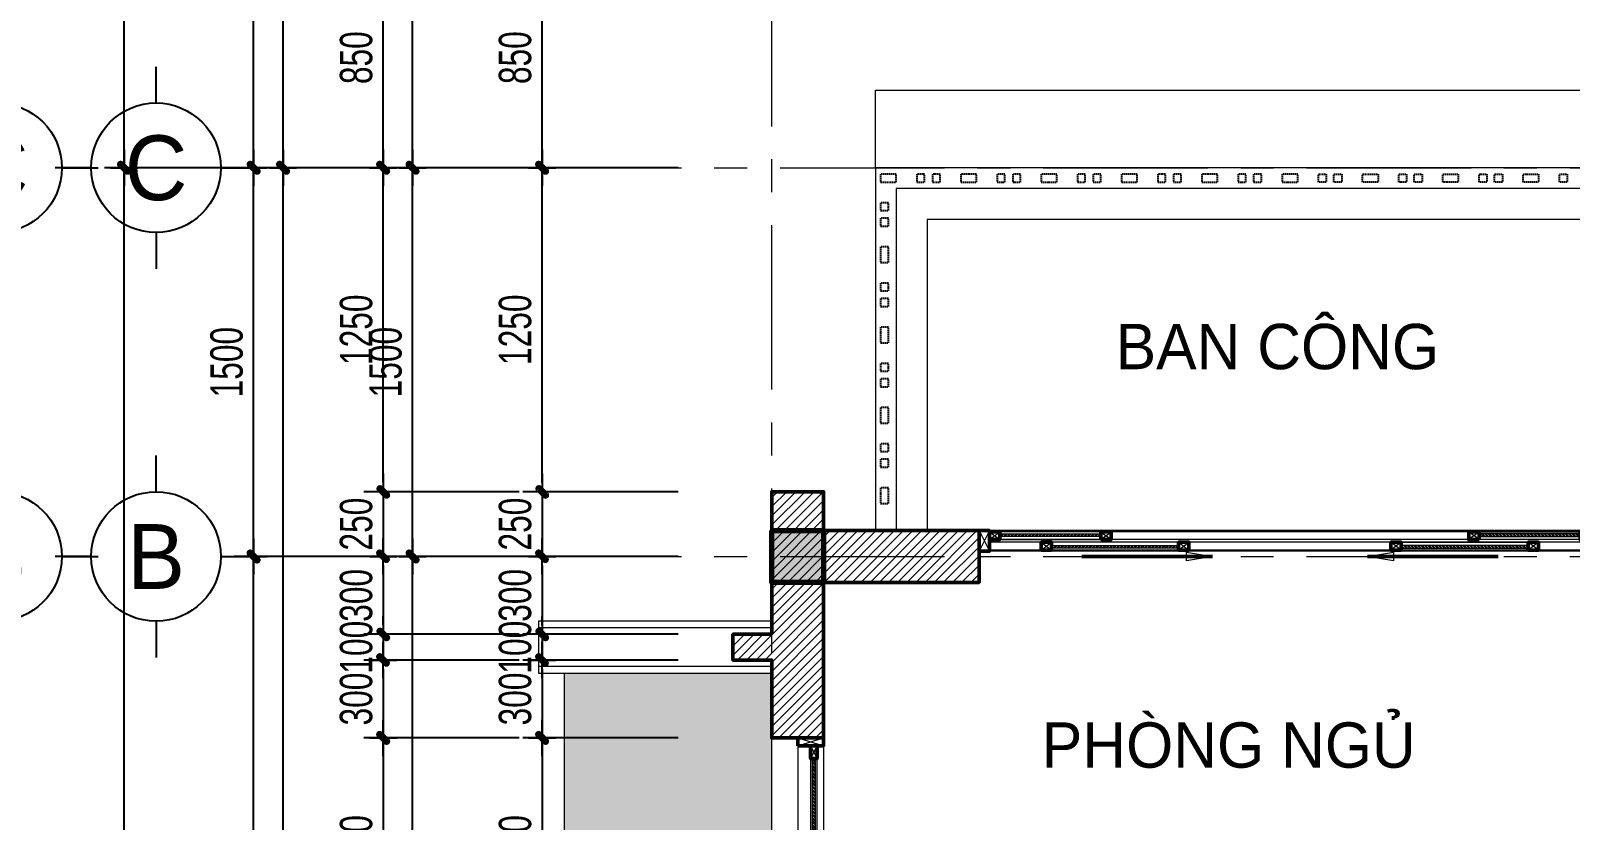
# Model space of a CAD drawing. Header units: inches. Extents: x 88947 to 296847, y 35049 to 161062.
# Drawn here: x 182888 to 188830, y 69189 to 72235 of the extents above; entities that cross this region are included whole.
import ezdxf
from ezdxf.enums import TextEntityAlignment as Align

# ---------------------------------------------------------------- set-up
doc = ezdxf.new("R2010")
doc.units = ezdxf.units.IN
doc.header["$MEASUREMENT"] = 0
doc.header["$PDMODE"] = 1
for name, pattern in [('ACAD_ISO03W100', [30, 12, -18]), ('CENTER', [50.8, 31.75, -6.35, 6.35, -6.35]), ('DASHED2', [9.525, 6.35, -3.175]), ('HIDDEN', [0.375, 0.25, -0.125])]:
    doc.linetypes.add(name, pattern=pattern)
for name, color, linetype, lineweight in [('A-Dims', 145, 'Continuous', 25), ('CUA', 42, 'Continuous', 20), ('DIM', 7, 'Continuous', 25), ('GHICHU', 40, 'Continuous', 18), ('HACTH', 8, 'Continuous', 5), ('HATCH', 8, 'Continuous', 5), ('KHUNG 1', 6, 'Continuous', 70), ('mb$0$CUA', 42, 'Continuous', 20), ('mb$0$HATCH', 69, 'Continuous', 15), ('mb$0$net cat', 51, 'Continuous', 50), ('mb$0$net manh', 251, 'Continuous', 5), ('netthay', 254, 'Continuous', 25), ('THAY', 3, 'Continuous', 18), ('TRUC', 252, 'ACAD_ISO03W100', 13), ('TUONG', 4, 'Continuous', 50)]:
    doc.layers.add(name, color=color, linetype=linetype, lineweight=lineweight)
doc.layers.add('text', color=2, linetype='Continuous')
doc.styles.add('FRANKO', font='VFRANKO.TTF')
doc.styles.add('VHELVEN', font='VHELVEN.TTF')
doc.styles.add('VNI-HELVE-CONDENSE', font='VNARIAL.TTF', dxfattribs={"width": 0.7})
doc.dimstyles.new('TAS-100', dxfattribs={"dimscale": 50, "dimtxt": 2.5, "dimasz": 0.7, "dimexe": 1.5, "dimexo": 1.5, "dimgap": 0.8, "dimtad": 1, "dimdec": 0, "dimzin": 3, "dimdsep": 46, "dimtxsty": 'VNI-HELVE-CONDENSE', "dimblk": 'TICK', "dimcen": 2.5, "dimclrt": 71, "dimazin": 2, "dimtfac": 0.75, "dimtdec": 0, "dimtix": 1, "dimtmove": 2, "dimatfit": 2, "dimldrblk": 'TICK123', "dimfxl": 1.5, "dimtolj": 1, "dimtzin": 0, "dimarcsym": 0})
doc.dimstyles.new('TL100', dxfattribs={"dimscale": 0, "dimtxt": 250, "dimasz": 200, "dimexe": 100, "dimexo": 100, "dimgap": 100, "dimtad": 1, "dimdec": 0, "dimzin": 0, "dimdsep": 46, "dimtxsty": 'VNI-HELVE-CONDENSE', "dimblk": 'ARCHTICK', "dimcen": -6, "dimdle": 10, "dimclrd": 253, "dimclre": 256, "dimclrt": 256, "dimadec": 0, "dimazin": 0, "dimtfac": 0.005, "dimtdec": 0, "dimtix": 1, "dimtmove": 2, "dimatfit": 3, "dimldrblk": 'CLOSEDBLANK', "dimfxl": 1, "dimtolj": 1, "dimtzin": 0, "dimlwd": -1, "dimarcsym": 0})

# ---------------------------------------------------------------- blocks, each defined once
blk = doc.blocks.new('TICK')
at = {"layer": 'A-Dims', "color": 1}
for p, q in [((-2, 0), (2, 0)), ((0, 1.5), (0, -1.5))]:
    blk.add_line(p, q, dxfattribs=at)
at = {"layer": 'A-Dims', "color": 1, "const_width": 0.788}
blk.add_lwpolyline([(-0.33, -0.35), (0.38, 0.38)], dxfattribs=at)
at = {"layer": 'A-Dims', "color": 1, "const_width": 0.394}
for points in [[(0.24, 0.52, -0.414214), (0.52, 0.52, -1)], [(0.52, 0.52, -0.414214), (0.52, 0.24, -1)], [(-0.47, -0.21, 0.414214), (-0.47, -0.49, 1)], [(-0.47, -0.49, 0.414214), (-0.19, -0.49, 1)]]:
    blk.add_lwpolyline(points, format="xyb", dxfattribs=at)
blk = doc.blocks.new('*D317')
at = {"layer": 'Defpoints', "color": 0}
for p in [(183747.7, 70206.8), (184847.7, 70206.8), (184847.7, 65206.8)]:
    blk.add_point(p, dxfattribs=at)
at = {"layer": 'DIM', "color": 0, "lineweight": -2}
for p, q in [((184772.7, 70206.8), (183672.7, 70206.8)), ((183747.7, 65241.8), (183747.7, 70171.8)), ((184772.7, 65206.8), (183672.7, 65206.8))]:
    blk.add_line(p, q, dxfattribs=at)
at = {"layer": 'DIM', "color": 0, "lineweight": -2, "xscale": 35, "yscale": 35, "zscale": 35}
for p, rotation in [((183747.7, 70206.8), 90), ((183747.7, 65206.8), 270)]:
    blk.add_blockref('TICK', p, dxfattribs=dict(at, rotation=rotation))
at = {"layer": 'DIM', "color": 71, "insert": (183644, 67706.8), "char_height": 125, "attachment_point": 5, "rotation": 90, "style": 'VNI-HELVE-CONDENSE'}
blk.add_mtext('\\A1;5000', dxfattribs=at)
blk = doc.blocks.new('TICK123')
at = {"layer": 'A-Dims', "color": 1}
blk.add_lwpolyline([(0.05, 0, 0, 0.84, 0), (-2.11, 0, 8.4, 8.4, 0)], format="xyseb", dxfattribs=at)
blk = doc.blocks.new('*D318')
at = {"layer": 'Defpoints', "color": 0}
for p in [(183747.7, 71706.8), (184847.7, 71706.8), (184847.7, 70206.8)]:
    blk.add_point(p, dxfattribs=at)
at = {"layer": 'DIM', "color": 0, "lineweight": -2}
for p, q in [((184772.7, 71706.8), (183672.7, 71706.8)), ((183747.7, 70241.8), (183747.7, 71671.8)), ((184772.7, 70206.8), (183672.7, 70206.8))]:
    blk.add_line(p, q, dxfattribs=at)
at = {"layer": 'DIM', "color": 0, "lineweight": -2, "xscale": 35, "yscale": 35, "zscale": 35}
for p, rotation in [((183747.7, 71706.8), 90), ((183747.7, 70206.8), 270)]:
    blk.add_blockref('TICK', p, dxfattribs=dict(at, rotation=rotation))
at = {"layer": 'DIM', "color": 71, "insert": (183644, 70956.8), "char_height": 125, "attachment_point": 5, "rotation": 90, "style": 'VNI-HELVE-CONDENSE'}
blk.add_mtext('\\A1;1500', dxfattribs=at)
blk = doc.blocks.new('*D319')
at = {"layer": 'Defpoints', "color": 0}
for p in [(183247.7, 71706.8), (184847.7, 71706.8), (184847.7, 63706.8)]:
    blk.add_point(p, dxfattribs=at)
at = {"layer": 'DIM', "color": 0, "lineweight": -2}
for p, q in [((184772.7, 71706.8), (183172.7, 71706.8)), ((183247.7, 63741.8), (183247.7, 71671.8)), ((184772.7, 63706.8), (183172.7, 63706.8))]:
    blk.add_line(p, q, dxfattribs=at)
at = {"layer": 'DIM', "color": 0, "lineweight": -2, "xscale": 35, "yscale": 35, "zscale": 35}
for p, rotation in [((183247.7, 71706.8), 90), ((183247.7, 63706.8), 270)]:
    blk.add_blockref('TICK', p, dxfattribs=dict(at, rotation=rotation))
at = {"layer": 'DIM', "color": 71, "insert": (183144, 67706.8), "char_height": 125, "attachment_point": 5, "rotation": 90, "style": 'VNI-HELVE-CONDENSE'}
blk.add_mtext('\\A1;8000', dxfattribs=at)
blk = doc.blocks.new('*D320')
at = {"layer": 'Defpoints', "color": 0}
for p in [(184247.7, 71706.8), (184847.7, 71706.8), (184847.7, 70456.8)]:
    blk.add_point(p, dxfattribs=at)
at = {"layer": 'DIM', "color": 0, "lineweight": -2}
for p, q in [((184772.7, 71706.8), (184172.7, 71706.8)), ((184247.7, 70491.8), (184247.7, 71671.8)), ((184772.7, 70456.8), (184172.7, 70456.8))]:
    blk.add_line(p, q, dxfattribs=at)
at = {"layer": 'DIM', "color": 0, "lineweight": -2, "xscale": 35, "yscale": 35, "zscale": 35}
for p, rotation in [((184247.7, 71706.8), 90), ((184247.7, 70456.8), 270)]:
    blk.add_blockref('TICK', p, dxfattribs=dict(at, rotation=rotation))
at = {"layer": 'DIM', "color": 71, "insert": (184144, 71081.8), "char_height": 125, "attachment_point": 5, "rotation": 90, "style": 'VNI-HELVE-CONDENSE'}
blk.add_mtext('\\A1;1250', dxfattribs=at)
blk = doc.blocks.new('*D321')
at = {"layer": 'Defpoints', "color": 0}
for p in [(184847.7, 70456.8), (184247.7, 70206.8), (184847.7, 70206.8)]:
    blk.add_point(p, dxfattribs=at)
at = {"layer": 'DIM', "color": 0, "lineweight": -2}
for p, q in [((184247.7, 70491.8), (184247.7, 70526.8)), ((184772.7, 70456.8), (184172.7, 70456.8)), ((184247.7, 70456.8), (184247.7, 70206.8)), ((184772.7, 70206.8), (184172.7, 70206.8)), ((184247.7, 70171.8), (184247.7, 70136.8))]:
    blk.add_line(p, q, dxfattribs=at)
at = {"layer": 'DIM', "color": 0, "lineweight": -2, "xscale": 35, "yscale": 35, "zscale": 35}
for p, rotation in [((184247.7, 70456.8), 270), ((184247.7, 70206.8), 90)]:
    blk.add_blockref('TICK', p, dxfattribs=dict(at, rotation=rotation))
at = {"layer": 'DIM', "color": 71, "insert": (184144, 70331.8), "char_height": 125, "attachment_point": 5, "rotation": 90, "style": 'VNI-HELVE-CONDENSE'}
blk.add_mtext('\\A1;250', dxfattribs=at)
blk = doc.blocks.new('*D322')
at = {"layer": 'Defpoints', "color": 0}
for p in [(184847.7, 70206.8), (184247.7, 69906.8), (184847.7, 69906.8)]:
    blk.add_point(p, dxfattribs=at)
at = {"layer": 'DIM', "color": 0, "lineweight": -2}
for p, q in [((184772.7, 70206.8), (184172.7, 70206.8)), ((184247.7, 70171.8), (184247.7, 69941.8)), ((184772.7, 69906.8), (184172.7, 69906.8))]:
    blk.add_line(p, q, dxfattribs=at)
at = {"layer": 'DIM', "color": 0, "lineweight": -2, "xscale": 35, "yscale": 35, "zscale": 35}
for p, rotation in [((184247.7, 70206.8), 90), ((184247.7, 69906.8), 270)]:
    blk.add_blockref('TICK', p, dxfattribs=dict(at, rotation=rotation))
at = {"layer": 'DIM', "color": 71, "insert": (184143.9, 70056.8), "char_height": 125, "attachment_point": 5, "rotation": 90, "style": 'VNI-HELVE-CONDENSE'}
blk.add_mtext('\\A1;300', dxfattribs=at)
blk = doc.blocks.new('*D323')
at = {"layer": 'Defpoints', "color": 0}
for p in [(184847.7, 69906.8), (184247.7, 69806.8), (184847.7, 69806.8)]:
    blk.add_point(p, dxfattribs=at)
at = {"layer": 'DIM', "color": 0, "lineweight": -2}
for p, q in [((184247.7, 69941.8), (184247.7, 69976.8)), ((184772.7, 69906.8), (184172.7, 69906.8)), ((184247.7, 69906.8), (184247.7, 69806.8)), ((184772.7, 69806.8), (184172.7, 69806.8)), ((184247.7, 69771.8), (184247.7, 69736.8))]:
    blk.add_line(p, q, dxfattribs=at)
at = {"layer": 'DIM', "color": 0, "lineweight": -2, "xscale": 35, "yscale": 35, "zscale": 35}
for p, rotation in [((184247.7, 69906.8), 270), ((184247.7, 69806.8), 90)]:
    blk.add_blockref('TICK', p, dxfattribs=dict(at, rotation=rotation))
at = {"layer": 'DIM', "color": 71, "insert": (184144, 69856.8), "char_height": 125, "attachment_point": 5, "rotation": 90, "style": 'VNI-HELVE-CONDENSE'}
blk.add_mtext('\\A1;100', dxfattribs=at)
blk = doc.blocks.new('*D324')
at = {"layer": 'Defpoints', "color": 0}
for p in [(184847.7, 69806.8), (184247.7, 69506.8), (184847.7, 69506.8)]:
    blk.add_point(p, dxfattribs=at)
at = {"layer": 'DIM', "color": 0, "lineweight": -2}
for p, q in [((184772.7, 69806.8), (184172.7, 69806.8)), ((184247.7, 69771.8), (184247.7, 69541.8)), ((184772.7, 69506.8), (184172.7, 69506.8))]:
    blk.add_line(p, q, dxfattribs=at)
at = {"layer": 'DIM', "color": 0, "lineweight": -2, "xscale": 35, "yscale": 35, "zscale": 35}
for p, rotation in [((184247.7, 69806.8), 90), ((184247.7, 69506.8), 270)]:
    blk.add_blockref('TICK', p, dxfattribs=dict(at, rotation=rotation))
at = {"layer": 'DIM', "color": 71, "insert": (184143.9, 69656.8), "char_height": 125, "attachment_point": 5, "rotation": 90, "style": 'VNI-HELVE-CONDENSE'}
blk.add_mtext('\\A1;300', dxfattribs=at)
blk = doc.blocks.new('*D325')
at = {"layer": 'Defpoints', "color": 0}
for p in [(184847.7, 69506.8), (184247.7, 68706.8), (184847.7, 68706.8)]:
    blk.add_point(p, dxfattribs=at)
at = {"layer": 'DIM', "color": 0, "lineweight": -2}
for p, q in [((184772.7, 69506.8), (184172.7, 69506.8)), ((184247.7, 69471.8), (184247.7, 68741.8)), ((184772.7, 68706.8), (184172.7, 68706.8))]:
    blk.add_line(p, q, dxfattribs=at)
at = {"layer": 'DIM', "color": 0, "lineweight": -2, "xscale": 35, "yscale": 35, "zscale": 35}
for p, rotation in [((184247.7, 69506.8), 90), ((184247.7, 68706.8), 270)]:
    blk.add_blockref('TICK', p, dxfattribs=dict(at, rotation=rotation))
at = {"layer": 'DIM', "color": 71, "insert": (184144, 69106.8), "char_height": 125, "attachment_point": 5, "rotation": 90, "style": 'VNI-HELVE-CONDENSE'}
blk.add_mtext('\\A1;800', dxfattribs=at)
blk = doc.blocks.new('TRUCCOT')
for p, q in [((0, -140), (0, 0)), ((-250, -390), (-390, -390)), ((250, -390), (390, -390)), ((0, -640), (0, -780))]:
    blk.add_line(p, q)
blk.add_circle((0, -390), 250)
at = {"layer": 'GHICHU', "style": 'VHELVEN'}
blk.add_attdef('TRUC', text='', height=280, dxfattribs=at).set_placement((0, -390), align=Align.MIDDLE_CENTER)
blk = doc.blocks.new('*D393')
at = {"layer": 'Defpoints', "color": 0}
for p in [(184247.7, 72556.8), (184847.7, 72556.8), (184847.7, 71706.8)]:
    blk.add_point(p, dxfattribs=at)
at = {"layer": 'DIM', "color": 0, "lineweight": -2}
for p, q in [((184772.7, 72556.8), (184172.7, 72556.8)), ((184247.7, 71741.8), (184247.7, 72521.8)), ((184772.7, 71706.8), (184172.7, 71706.8))]:
    blk.add_line(p, q, dxfattribs=at)
at = {"layer": 'DIM', "color": 0, "lineweight": -2, "xscale": 35, "yscale": 35, "zscale": 35}
for p, rotation in [((184247.7, 72556.8), 90), ((184247.7, 71706.8), 270)]:
    blk.add_blockref('TICK', p, dxfattribs=dict(at, rotation=rotation))
at = {"layer": 'DIM', "color": 71, "insert": (184144, 72131.8), "char_height": 125, "attachment_point": 5, "rotation": 90, "style": 'VNI-HELVE-CONDENSE'}
blk.add_mtext('\\A1;850', dxfattribs=at)
blk = doc.blocks.new('*D394')
at = {"layer": 'Defpoints', "color": 0}
for p in [(183747.7, 73656.8), (184847.7, 73656.8), (184847.7, 71706.8)]:
    blk.add_point(p, dxfattribs=at)
at = {"layer": 'DIM', "color": 0, "lineweight": -2}
for p, q in [((184772.7, 73656.8), (183672.7, 73656.8)), ((183747.7, 71741.8), (183747.7, 73621.8)), ((184772.7, 71706.8), (183672.7, 71706.8))]:
    blk.add_line(p, q, dxfattribs=at)
at = {"layer": 'DIM', "color": 0, "lineweight": -2, "xscale": 35, "yscale": 35, "zscale": 35}
for p, rotation in [((183747.7, 73656.8), 90), ((183747.7, 71706.8), 270)]:
    blk.add_blockref('TICK', p, dxfattribs=dict(at, rotation=rotation))
at = {"layer": 'DIM', "color": 71, "insert": (183644, 72681.8), "char_height": 125, "attachment_point": 5, "rotation": 90, "style": 'VNI-HELVE-CONDENSE'}
blk.add_mtext('\\A1;1950', dxfattribs=at)
blk = doc.blocks.new('*D396')
at = {"layer": 'Defpoints', "color": 0}
for p in [(183247.7, 73656.8), (184347.7, 73656.8), (184347.7, 71706.8)]:
    blk.add_point(p, dxfattribs=at)
at = {"layer": 'DIM', "color": 0, "lineweight": -2}
for p, q in [((184272.7, 73656.8), (183172.7, 73656.8)), ((183247.7, 71741.8), (183247.7, 73621.8)), ((184272.7, 71706.8), (183172.7, 71706.8))]:
    blk.add_line(p, q, dxfattribs=at)
at = {"layer": 'DIM', "color": 0, "lineweight": -2, "xscale": 35, "yscale": 35, "zscale": 35}
for p, rotation in [((183247.7, 73656.8), 90), ((183247.7, 71706.8), 270)]:
    blk.add_blockref('TICK', p, dxfattribs=dict(at, rotation=rotation))
at = {"layer": 'DIM', "color": 71, "insert": (183144, 72681.8), "char_height": 125, "attachment_point": 5, "rotation": 90, "style": 'VNI-HELVE-CONDENSE'}
blk.add_mtext('\\A1;1950', dxfattribs=at)
blk = doc.blocks.new('_ArchTick')
at = {"color": 0, "linetype": 'ByBlock', "const_width": 0.15}
blk.add_lwpolyline([(-0.5, -0.5), (0.5, 0.5)], dxfattribs=at)
blk = doc.blocks.new('A$C1B5E3228')
at = {"layer": 'mb$0$HATCH'}
h = blk.add_hatch(dxfattribs=at)
h.set_pattern_fill('ANSI32', color=256, angle=-90, style=0)
h.set_pattern_definition([(135, (-32.5, -670), (-6.73519, -6.73519), []), (135, (-32.5, -665.51), (-6.73519, -6.73519), [])])
h.paths.add_polyline_path([(-42.5, -720), (-42.5, -80), (-32.5, -80), (-32.5, -720)])
at = {"layer": 'CUA'}
for points in [[(-100, 0), (-100, -800)], [(0, 0), (0, -800)], [(0, 0), (0, -800)]]:
    blk.add_lwpolyline(points, dxfattribs=at)
at = {"layer": 'HATCH', "linetype": 'DASHED2', "ltscale": 2}
blk.add_lwpolyline([(-32.3, -752.3), (-50, -770)], dxfattribs=at)
at = {"layer": 'mb$0$CUA'}
for points in [[(-25, -30), (-50, -30), (-50, -720), (-25, -720)], [(-42.5, -720), (-42.5, -80), (-32.5, -80), (-32.5, -720)]]:
    blk.add_lwpolyline(points, close=True, dxfattribs=at)
at = {"layer": 'mb$0$net cat'}
for points in [[(-100, -30), (0, -30), (0, 0), (-100, 0)], [(-25, -30), (-50, -30), (-50, -80), (-25, -80)], [(-100, -800), (0, -800), (0, -770), (-100, -770)], [(-25, -770), (-50, -770), (-50, -720), (-25, -720)]]:
    blk.add_lwpolyline(points, close=True, dxfattribs=at)
at = {"layer": 'mb$0$net manh'}
for points in [[(-100, -30), (0, 0)], [(-100, 0), (0, -30)], [(-50, -30), (-25, -80)], [(-25, -30), (-50, -80)], [(-100, -800), (0, -770)], [(-100, -770), (0, -800)], [(-50, -770), (-25, -720)], [(-25, -770), (-50, -720)]]:
    blk.add_lwpolyline(points, dxfattribs=at)
blk = doc.blocks.new('*D3028')
at = {"layer": 'Defpoints', "color": 0}
for p in [(-1850, -24452.1), (-750, -24452.1), (-750, -29452.1)]:
    blk.add_point(p, dxfattribs=at)
at = {"layer": 'DIM', "color": 0, "lineweight": -2}
for p, q in [((-825, -24452.1), (-1925, -24452.1)), ((-1850, -29417.1), (-1850, -24487.1)), ((-825, -29452.1), (-1925, -29452.1))]:
    blk.add_line(p, q, dxfattribs=at)
at = {"layer": 'DIM', "color": 0, "lineweight": -2, "xscale": 35, "yscale": 35, "zscale": 35}
for p, rotation in [((-1850, -24452.1), 90), ((-1850, -29452.1), 270)]:
    blk.add_blockref('TICK', p, dxfattribs=dict(at, rotation=rotation))
at = {"layer": 'DIM', "color": 71, "insert": (-1953.8, -26952.1), "char_height": 125, "attachment_point": 5, "rotation": 90, "style": 'VNI-HELVE-CONDENSE'}
blk.add_mtext('\\A1;5000', dxfattribs=at)
blk = doc.blocks.new('*D3029')
at = {"layer": 'Defpoints', "color": 0}
for p in [(-1850, -22952.1), (-750, -22952.1), (-750, -24452.1)]:
    blk.add_point(p, dxfattribs=at)
at = {"layer": 'DIM', "color": 0, "lineweight": -2}
for p, q in [((-825, -22952.1), (-1925, -22952.1)), ((-1850, -24417.1), (-1850, -22987.1)), ((-825, -24452.1), (-1925, -24452.1))]:
    blk.add_line(p, q, dxfattribs=at)
at = {"layer": 'DIM', "color": 0, "lineweight": -2, "xscale": 35, "yscale": 35, "zscale": 35}
for p, rotation in [((-1850, -22952.1), 90), ((-1850, -24452.1), 270)]:
    blk.add_blockref('TICK', p, dxfattribs=dict(at, rotation=rotation))
at = {"layer": 'DIM', "color": 71, "insert": (-1953.8, -23702.1), "char_height": 125, "attachment_point": 5, "rotation": 90, "style": 'VNI-HELVE-CONDENSE'}
blk.add_mtext('\\A1;1500', dxfattribs=at)
blk = doc.blocks.new('*D3030')
at = {"layer": 'Defpoints', "color": 0}
for p in [(-2350, -22952.1), (-750, -22952.1), (-750, -30952.1)]:
    blk.add_point(p, dxfattribs=at)
at = {"layer": 'DIM', "color": 0, "lineweight": -2}
for p, q in [((-825, -22952.1), (-2425, -22952.1)), ((-2350, -30917.1), (-2350, -22987.1)), ((-825, -30952.1), (-2425, -30952.1))]:
    blk.add_line(p, q, dxfattribs=at)
at = {"layer": 'DIM', "color": 0, "lineweight": -2, "xscale": 35, "yscale": 35, "zscale": 35}
for p, rotation in [((-2350, -22952.1), 90), ((-2350, -30952.1), 270)]:
    blk.add_blockref('TICK', p, dxfattribs=dict(at, rotation=rotation))
at = {"layer": 'DIM', "color": 71, "insert": (-2453.8, -26952.1), "char_height": 125, "attachment_point": 5, "rotation": 90, "style": 'VNI-HELVE-CONDENSE'}
blk.add_mtext('\\A1;8000', dxfattribs=at)
blk = doc.blocks.new('*D3080')
at = {"layer": 'Defpoints', "color": 0}
for p in [(-1350, -22952.1), (-750, -22952.1), (-750, -24202.1)]:
    blk.add_point(p, dxfattribs=at)
at = {"layer": 'DIM', "color": 0, "lineweight": -2}
for p, q in [((-825, -22952.1), (-1425, -22952.1)), ((-1350, -24167.1), (-1350, -22987.1)), ((-825, -24202.1), (-1425, -24202.1))]:
    blk.add_line(p, q, dxfattribs=at)
at = {"layer": 'DIM', "color": 0, "lineweight": -2, "xscale": 35, "yscale": 35, "zscale": 35}
for p, rotation in [((-1350, -22952.1), 90), ((-1350, -24202.1), 270)]:
    blk.add_blockref('TICK', p, dxfattribs=dict(at, rotation=rotation))
at = {"layer": 'DIM', "color": 71, "insert": (-1453.8, -23577.1), "char_height": 125, "attachment_point": 5, "rotation": 90, "style": 'VNI-HELVE-CONDENSE'}
blk.add_mtext('\\A1;1250', dxfattribs=at)
blk = doc.blocks.new('*D3081')
at = {"layer": 'Defpoints', "color": 0}
for p in [(-750, -24202.1), (-1350, -24452.1), (-750, -24452.1)]:
    blk.add_point(p, dxfattribs=at)
at = {"layer": 'DIM', "color": 0, "lineweight": -2}
for p, q in [((-1350, -24167.1), (-1350, -24132.1)), ((-825, -24202.1), (-1425, -24202.1)), ((-1350, -24202.1), (-1350, -24452.1)), ((-825, -24452.1), (-1425, -24452.1)), ((-1350, -24487.1), (-1350, -24522.1))]:
    blk.add_line(p, q, dxfattribs=at)
at = {"layer": 'DIM', "color": 0, "lineweight": -2, "xscale": 35, "yscale": 35, "zscale": 35}
for p, rotation in [((-1350, -24202.1), 270), ((-1350, -24452.1), 90)]:
    blk.add_blockref('TICK', p, dxfattribs=dict(at, rotation=rotation))
at = {"layer": 'DIM', "color": 71, "insert": (-1453.8, -24327.1), "char_height": 125, "attachment_point": 5, "rotation": 90, "style": 'VNI-HELVE-CONDENSE'}
blk.add_mtext('\\A1;250', dxfattribs=at)
blk = doc.blocks.new('*D3082')
at = {"layer": 'Defpoints', "color": 0}
for p in [(-750, -24452.1), (-1350, -24752.1), (-750, -24752.1)]:
    blk.add_point(p, dxfattribs=at)
at = {"layer": 'DIM', "color": 0, "lineweight": -2}
for p, q in [((-825, -24452.1), (-1425, -24452.1)), ((-1350, -24487.1), (-1350, -24717.1)), ((-825, -24752.1), (-1425, -24752.1))]:
    blk.add_line(p, q, dxfattribs=at)
at = {"layer": 'DIM', "color": 0, "lineweight": -2, "xscale": 35, "yscale": 35, "zscale": 35}
for p, rotation in [((-1350, -24452.1), 90), ((-1350, -24752.1), 270)]:
    blk.add_blockref('TICK', p, dxfattribs=dict(at, rotation=rotation))
at = {"layer": 'DIM', "color": 71, "insert": (-1453.9, -24602.1), "char_height": 125, "attachment_point": 5, "rotation": 90, "style": 'VNI-HELVE-CONDENSE'}
blk.add_mtext('\\A1;300', dxfattribs=at)
blk = doc.blocks.new('*D3083')
at = {"layer": 'Defpoints', "color": 0}
for p in [(-750, -24752.1), (-1350, -24852.1), (-750, -24852.1)]:
    blk.add_point(p, dxfattribs=at)
at = {"layer": 'DIM', "color": 0, "lineweight": -2}
for p, q in [((-1350, -24717.1), (-1350, -24682.1)), ((-825, -24752.1), (-1425, -24752.1)), ((-1350, -24752.1), (-1350, -24852.1)), ((-825, -24852.1), (-1425, -24852.1)), ((-1350, -24887.1), (-1350, -24922.1))]:
    blk.add_line(p, q, dxfattribs=at)
at = {"layer": 'DIM', "color": 0, "lineweight": -2, "xscale": 35, "yscale": 35, "zscale": 35}
for p, rotation in [((-1350, -24752.1), 270), ((-1350, -24852.1), 90)]:
    blk.add_blockref('TICK', p, dxfattribs=dict(at, rotation=rotation))
at = {"layer": 'DIM', "color": 71, "insert": (-1453.8, -24802.1), "char_height": 125, "attachment_point": 5, "rotation": 90, "style": 'VNI-HELVE-CONDENSE'}
blk.add_mtext('\\A1;100', dxfattribs=at)
blk = doc.blocks.new('*D3084')
at = {"layer": 'Defpoints', "color": 0}
for p in [(-750, -24852.1), (-1350, -25152.1), (-750, -25152.1)]:
    blk.add_point(p, dxfattribs=at)
at = {"layer": 'DIM', "color": 0, "lineweight": -2}
for p, q in [((-825, -24852.1), (-1425, -24852.1)), ((-1350, -24887.1), (-1350, -25117.1)), ((-825, -25152.1), (-1425, -25152.1))]:
    blk.add_line(p, q, dxfattribs=at)
at = {"layer": 'DIM', "color": 0, "lineweight": -2, "xscale": 35, "yscale": 35, "zscale": 35}
for p, rotation in [((-1350, -24852.1), 90), ((-1350, -25152.1), 270)]:
    blk.add_blockref('TICK', p, dxfattribs=dict(at, rotation=rotation))
at = {"layer": 'DIM', "color": 71, "insert": (-1453.9, -25002.1), "char_height": 125, "attachment_point": 5, "rotation": 90, "style": 'VNI-HELVE-CONDENSE'}
blk.add_mtext('\\A1;300', dxfattribs=at)
blk = doc.blocks.new('*D3085')
at = {"layer": 'Defpoints', "color": 0}
for p in [(-750, -25152.1), (-1350, -25952.1), (-750, -25952.1)]:
    blk.add_point(p, dxfattribs=at)
at = {"layer": 'DIM', "color": 0, "lineweight": -2}
for p, q in [((-825, -25152.1), (-1425, -25152.1)), ((-1350, -25187.1), (-1350, -25917.1)), ((-825, -25952.1), (-1425, -25952.1))]:
    blk.add_line(p, q, dxfattribs=at)
at = {"layer": 'DIM', "color": 0, "lineweight": -2, "xscale": 35, "yscale": 35, "zscale": 35}
for p, rotation in [((-1350, -25152.1), 90), ((-1350, -25952.1), 270)]:
    blk.add_blockref('TICK', p, dxfattribs=dict(at, rotation=rotation))
at = {"layer": 'DIM', "color": 71, "insert": (-1453.8, -25552.1), "char_height": 125, "attachment_point": 5, "rotation": 90, "style": 'VNI-HELVE-CONDENSE'}
blk.add_mtext('\\A1;800', dxfattribs=at)
blk = doc.blocks.new('*D3168')
at = {"layer": 'Defpoints', "color": 0}
for p in [(-1350, -22102.1), (-750, -22102.1), (-750, -22952.1)]:
    blk.add_point(p, dxfattribs=at)
at = {"layer": 'DIM', "color": 0, "lineweight": -2}
for p, q in [((-825, -22102.1), (-1425, -22102.1)), ((-1350, -22917.1), (-1350, -22137.1)), ((-825, -22952.1), (-1425, -22952.1))]:
    blk.add_line(p, q, dxfattribs=at)
at = {"layer": 'DIM', "color": 0, "lineweight": -2, "xscale": 35, "yscale": 35, "zscale": 35}
for p, rotation in [((-1350, -22102.1), 90), ((-1350, -22952.1), 270)]:
    blk.add_blockref('TICK', p, dxfattribs=dict(at, rotation=rotation))
at = {"layer": 'DIM', "color": 71, "insert": (-1453.8, -22527.1), "char_height": 125, "attachment_point": 5, "rotation": 90, "style": 'VNI-HELVE-CONDENSE'}
blk.add_mtext('\\A1;850', dxfattribs=at)
blk = doc.blocks.new('*D3169')
at = {"layer": 'Defpoints', "color": 0}
for p in [(-1850, -21002.1), (-750, -21002.1), (-750, -22952.1)]:
    blk.add_point(p, dxfattribs=at)
at = {"layer": 'DIM', "color": 0, "lineweight": -2}
for p, q in [((-825, -21002.1), (-1925, -21002.1)), ((-1850, -22917.1), (-1850, -21037.1)), ((-825, -22952.1), (-1925, -22952.1))]:
    blk.add_line(p, q, dxfattribs=at)
at = {"layer": 'DIM', "color": 0, "lineweight": -2, "xscale": 35, "yscale": 35, "zscale": 35}
for p, rotation in [((-1850, -21002.1), 90), ((-1850, -22952.1), 270)]:
    blk.add_blockref('TICK', p, dxfattribs=dict(at, rotation=rotation))
at = {"layer": 'DIM', "color": 71, "insert": (-1953.8, -21977.1), "char_height": 125, "attachment_point": 5, "rotation": 90, "style": 'VNI-HELVE-CONDENSE'}
blk.add_mtext('\\A1;1950', dxfattribs=at)
blk = doc.blocks.new('*D3171')
at = {"layer": 'Defpoints', "color": 0}
for p in [(-2350, -21002.1), (-1250, -21002.1), (-1250, -22952.1)]:
    blk.add_point(p, dxfattribs=at)
at = {"layer": 'DIM', "color": 0, "lineweight": -2}
for p, q in [((-1325, -21002.1), (-2425, -21002.1)), ((-2350, -22917.1), (-2350, -21037.1)), ((-1325, -22952.1), (-2425, -22952.1))]:
    blk.add_line(p, q, dxfattribs=at)
at = {"layer": 'DIM', "color": 0, "lineweight": -2, "xscale": 35, "yscale": 35, "zscale": 35}
for p, rotation in [((-2350, -21002.1), 90), ((-2350, -22952.1), 270)]:
    blk.add_blockref('TICK', p, dxfattribs=dict(at, rotation=rotation))
at = {"layer": 'DIM', "color": 71, "insert": (-2453.8, -21977.1), "char_height": 125, "attachment_point": 5, "rotation": 90, "style": 'VNI-HELVE-CONDENSE'}
blk.add_mtext('\\A1;1950', dxfattribs=at)
blk = doc.blocks.new('A$C4CAE2080')
at = {"layer": 'mb$0$HATCH'}
h = blk.add_hatch(dxfattribs=at)
h.set_pattern_fill('ANSI32', color=256, angle=-180, style=0)
h.set_pattern_definition([(45, (-2810, -22.5), (-6.7352, 6.7352), []), (45, (-2805.51, -22.5), (-6.7352, 6.7352), [])])
h.paths.add_polyline_path([(-2720, -12.5), (-2330, -12.5), (-2330, -22.5), (-2720, -22.5)])
h = blk.add_hatch(dxfattribs=at)
h.set_pattern_fill('ANSI32', color=256, angle=-180, style=0)
h.set_pattern_definition([(45, (-2510, -67.5), (-6.7352, 6.7352), []), (45, (-2505.51, -67.5), (-6.7352, 6.7352), [])])
h.paths.add_polyline_path([(-2520, -57.5), (-2030, -57.5), (-2030, -67.5), (-2520, -67.5)])
h = blk.add_hatch(dxfattribs=at)
h.set_pattern_fill('ANSI32', color=256, angle=-180, style=0)
h.set_pattern_definition([(135, (-690, -67.5), (6.7352, 6.7352), []), (135, (-694.49, -67.5), (6.7352, 6.7352), [])])
h.paths.add_polyline_path([(-680, -57.5), (-1170, -57.5), (-1170, -67.5), (-680, -67.5)])
h = blk.add_hatch(dxfattribs=at)
h.set_pattern_fill('ANSI32', color=256, angle=-180, style=0)
h.set_pattern_definition([(135, (-390, -22.5), (6.7352, 6.7352), []), (135, (-394.49, -22.5), (6.7352, 6.7352), [])])
h.paths.add_polyline_path([(-480, -12.5), (-870, -12.5), (-870, -22.5), (-480, -22.5)])
at = {"layer": 'mb$0$CUA'}
for points in [[(-400, 0), (-2800, 0)], [(-440, -5), (-2760, -5)], [(-440, -35), (-2760, -35)], [(-440, -45), (-2760, -45)], [(-400, -80), (-2800, -80)], [(-440, -75), (-2760, -75)]]:
    blk.add_lwpolyline(points, dxfattribs=at)
for points in [[(-2290, -35), (-2290, -5), (-2720, -5), (-2720, -35)], [(-2720, -12.5), (-2330, -12.5), (-2330, -22.5), (-2720, -22.5)], [(-1990, -75), (-1990, -45), (-2520, -45), (-2520, -75)], [(-2520, -57.5), (-2030, -57.5), (-2030, -67.5), (-2520, -67.5)], [(-1210, -75), (-1210, -45), (-680, -45), (-680, -75)], [(-680, -57.5), (-1170, -57.5), (-1170, -67.5), (-680, -67.5)], [(-910, -35), (-910, -5), (-480, -5), (-480, -35)], [(-480, -12.5), (-870, -12.5), (-870, -22.5), (-480, -22.5)]]:
    blk.add_lwpolyline(points, close=True, dxfattribs=at)
at = {"layer": 'mb$0$net cat'}
for points in [[(-2800, 0), (-2800, -80), (-2760, -80), (-2760, 0)], [(-400, 0), (-400, -80), (-440, -80), (-440, 0)], [(-2760, -35), (-2760, -5), (-2720, -5), (-2720, -35)], [(-2560, -75), (-2560, -45), (-2520, -45), (-2520, -75)], [(-2330, -35), (-2330, -5), (-2290, -5), (-2290, -35)], [(-2030, -75), (-2030, -45), (-1990, -45), (-1990, -75)], [(-1170, -75), (-1170, -45), (-1210, -45), (-1210, -75)], [(-870, -35), (-870, -5), (-910, -5), (-910, -35)], [(-640, -75), (-640, -45), (-680, -45), (-680, -75)], [(-440, -35), (-440, -5), (-480, -5), (-480, -35)]]:
    blk.add_lwpolyline(points, close=True, dxfattribs=at)
at = {"layer": 'mb$0$net manh'}
for points in [[(-2800, 0), (-2760, -80)], [(-2760, 0), (-2800, -80)], [(-400, 0), (-440, -80)], [(-440, 0), (-400, -80)], [(-2760, -5), (-2720, -35)], [(-2760, -35), (-2720, -5)], [(-2560, -45), (-2520, -75)], [(-2560, -75), (-2520, -45)], [(-2330, -5), (-2290, -35)], [(-2330, -35), (-2290, -5)], [(-2030, -45), (-1990, -75)], [(-2030, -75), (-1990, -45)], [(-1170, -45), (-1210, -75)], [(-1170, -75), (-1210, -45)], [(-870, -5), (-910, -35)], [(-870, -35), (-910, -5)], [(-640, -45), (-680, -75)], [(-640, -75), (-680, -45)], [(-440, -5), (-480, -35)], [(-440, -35), (-480, -5)]]:
    blk.add_lwpolyline(points, dxfattribs=at)
at = {"layer": 'TUONG'}
for points in [[(-1899.3, -100), (-2403.7, -100)], [(-1300.7, -100), (-796.3, -100)]]:
    blk.add_leader(points, dimstyle='TL100', override={"dimscale": 1, "dimasz": 100, "dimtad": 0}, dxfattribs=at)
blk = doc.blocks.new('A$C4B9C0102')
at = {"layer": 'DIM'}
ref = blk.add_blockref('TRUCCOT', (-2840, -22562.1), dxfattribs=at)
ref.add_attrib('TRUC', 'C', dxfattribs={"layer": 'GHICHU', "height": 250, "style": 'FRANKO'}).set_placement((-2840, -22952.1), align=Align.MIDDLE_CENTER)
ref = blk.add_blockref('TRUCCOT', (-2840, -24062.1), dxfattribs=at)
ref.add_attrib('TRUC', 'B', dxfattribs={"layer": 'GHICHU', "height": 250, "style": 'FRANKO'}).set_placement((-2840, -24452.1), align=Align.MIDDLE_CENTER)
for base, p1, p2, picture, middle in [((-2350, -21002.1), (-1250, -22952.1), (-1250, -21002.1), '*D3171', (-2453.8, -21977.1)), ((-1850, -21002.1), (-750, -22952.1), (-750, -21002.1), '*D3169', (-1953.8, -21977.1)), ((-1350, -22102.1), (-750, -22952.1), (-750, -22102.1), '*D3168', (-1453.8, -22527.1)), ((-2350, -22952.1), (-750, -30952.1), (-750, -22952.1), '*D3030', (-2453.8, -26952.1)), ((-1850, -22952.1), (-750, -24452.1), (-750, -22952.1), '*D3029', (-1953.8, -23702.1)), ((-1350, -22952.1), (-750, -24202.1), (-750, -22952.1), '*D3080', (-1453.8, -23577.1)), ((-1350, -24452.1), (-750, -24202.1), (-750, -24452.1), '*D3081', (-1453.8, -24327.1)), ((-1850, -24452.1), (-750, -29452.1), (-750, -24452.1), '*D3028', (-1953.8, -26952.1)), ((-1350, -24752.1), (-750, -24452.1), (-750, -24752.1), '*D3082', (-1453.9, -24602.1)), ((-1350, -24852.1), (-750, -24752.1), (-750, -24852.1), '*D3083', (-1453.8, -24802.1)), ((-1350, -25152.1), (-750, -24852.1), (-750, -25152.1), '*D3084', (-1453.9, -25002.1)), ((-1350, -25952.1), (-750, -25152.1), (-750, -25952.1), '*D3085', (-1453.8, -25552.1))]:
    dim = blk.add_linear_dim(base=base, p1=p1, p2=p2, angle=90, dimstyle='TAS-100', dxfattribs=at)
    dim.commit()
    dim.dimension.update_dxf_attribs({"geometry": picture, "text_midpoint": middle})

msp = doc.modelspace()

# ---------------------------------------------------------------- hatches: boundary and pattern name
at = {"layer": 'HACTH'}
h = msp.add_hatch(dxfattribs=at)
h.set_pattern_fill('TILE_02', color=256, scale=100, angle=90, style=0, pattern_type=2)
h.set_pattern_definition([(90, (111957.75, 48618.47), (-100, 200), [25, -175]), (90, (111945.25, 48618.47), (-100, 200), [25, -75]), (90, (111932.75, 48718.47), (-100, 200), [25, -175]), (90, (111995.25, 48568.47), (-100, 200), [12.5, -100, 12.5, -75]), (135, (111970.25, 48580.97), (-100.00003, 6e-15), [17.6777, -265.165]), (135, (111932.75, 48568.47), (-100.00003, 6e-15), [12.63, -270.2127]), (135, (111920.25, 48568.47), (-100.00003, 6e-15), [15.15, -267.6927]), (225, (111920.25, 48693.47), (-100.00003, 6e-15), [15.15, -267.6927]), (225, (111932.75, 48693.47), (-100.00003, 6e-15), [12.63, -270.2127]), (225, (111970.25, 48680.97), (-100.00003, 6e-15), [17.6777, -265.165]), (116.56505, (111970.25, 48593.47), (-100, 5e-05), [27.9509, -195.6559]), (116.56505, (111957.75, 48593.47), (-100, 5e-05), [27.9509, -195.6559]), (116.56505, (111945.25, 48543.47), (-100, 5e-05), [27.9509, -195.6559]), (116.56505, (111932.75, 48543.47), (-100, 5e-05), [27.9509, -195.6559]), (153.43495, (111995.25, 48568.47), (-100, -4.5e-05), [27.9509, -419.2627]), (153.43495, (111995.25, 48580.97), (-100, -4.5e-05), [27.9509, -419.2627]), (206.56505, (111995.25, 48680.97), (-100, 4.5e-05), [27.9509, -419.2627]), (206.56505, (111995.25, 48693.47), (-100, 4.5e-05), [27.9509, -419.2627]), (243.43495, (111970.25, 48668.47), (-100, -5e-05), [27.9509, -195.6559]), (243.43495, (111957.75, 48668.47), (-100, -5e-05), [27.9509, -195.6559]), (243.43495, (111945.25, 48718.47), (-100, -5e-05), [27.9509, -195.6559]), (243.43495, (111932.75, 48718.47), (-100, -5e-05), [27.9509, -195.6559]), (172.874984, (111995.249, 48568.469), (-100.0000155, -2.54e-05), [100.7782, -1511.6733]), (187.125016, (111995.249, 48693.469), (-100.0000155, 2.54e-05), [100.7782, -1511.6733])])
h.paths.add_polyline_path([(184947.7, 69756.8), (185747.7, 69756.8), (185747.7, 65656.8), (184947.7, 65656.8)])
at = {"layer": 'HATCH'}
h = msp.add_hatch(dxfattribs=at)
h.set_pattern_fill('ANSI31', color=256, scale=200, style=0)
h.set_pattern_definition([(45, (185597.74, 69506.807), (-17.67767, 17.67767), [])])
h.paths.add_polyline_path([(185747.7, 69906.8), (185747.7, 70456.8), (185947.7, 70456.8), (185947.7, 70306.8), (186547.7, 70306.8), (186547.7, 70106.8), (185947.7, 70106.8), (185947.7, 69506.8), (185747.7, 69506.8), (185747.7, 69806.8), (185597.7, 69806.8), (185597.7, 69906.8)])

# ---------------------------------------------------------------- linework, layer by layer
at = {"layer": 'KHUNG 1'}
msp.add_lwpolyline([(185747.7, 70306.8), (185947.7, 70306.8), (185947.7, 70106.8), (185747.7, 70106.8)], close=True, dxfattribs=at)
msp.add_solid([(185747.7, 70106.8), (185947.7, 70106.8), (185747.7, 70306.8), (185947.7, 70306.8)], dxfattribs=at)
at = {"layer": 'netthay', "linetype": 'HIDDEN', "ltscale": 20}
for points in [[(186167.7, 71651.8), (186227.7, 71651.8), (186227.7, 71681.8), (186167.7, 71681.8)], [(186307.7, 71651.8), (186337.7, 71651.8), (186337.7, 71681.8), (186307.7, 71681.8)], [(186367.7, 71651.8), (186397.7, 71651.8), (186397.7, 71681.8), (186367.7, 71681.8)], [(186477.7, 71651.8), (186537.7, 71651.8), (186537.7, 71681.8), (186477.7, 71681.8)], [(186617.7, 71651.8), (186647.7, 71651.8), (186647.7, 71681.8), (186617.7, 71681.8)], [(186677.7, 71651.8), (186707.7, 71651.8), (186707.7, 71681.8), (186677.7, 71681.8)], [(186787.7, 71651.8), (186847.7, 71651.8), (186847.7, 71681.8), (186787.7, 71681.8)], [(186927.7, 71651.8), (186957.7, 71651.8), (186957.7, 71681.8), (186927.7, 71681.8)], [(186987.7, 71651.8), (187017.7, 71651.8), (187017.7, 71681.8), (186987.7, 71681.8)], [(187097.7, 71651.8), (187157.7, 71651.8), (187157.7, 71681.8), (187097.7, 71681.8)], [(187237.7, 71651.8), (187267.7, 71651.8), (187267.7, 71681.8), (187237.7, 71681.8)], [(187297.7, 71651.8), (187327.7, 71651.8), (187327.7, 71681.8), (187297.7, 71681.8)], [(187407.7, 71651.8), (187467.7, 71651.8), (187467.7, 71681.8), (187407.7, 71681.8)], [(187547.7, 71651.8), (187577.7, 71651.8), (187577.7, 71681.8), (187547.7, 71681.8)], [(187607.7, 71651.8), (187637.7, 71651.8), (187637.7, 71681.8), (187607.7, 71681.8)], [(187717.7, 71651.8), (187777.7, 71651.8), (187777.7, 71681.8), (187717.7, 71681.8)], [(187887.7, 71651.8), (187857.7, 71651.8), (187857.7, 71681.8), (187887.7, 71681.8)], [(187947.7, 71651.8), (187917.7, 71651.8), (187917.7, 71681.8), (187947.7, 71681.8)], [(188087.7, 71651.8), (188027.7, 71651.8), (188027.7, 71681.8), (188087.7, 71681.8)], [(188197.7, 71651.8), (188167.7, 71651.8), (188167.7, 71681.8), (188197.7, 71681.8)], [(188257.7, 71651.8), (188227.7, 71651.8), (188227.7, 71681.8), (188257.7, 71681.8)], [(188397.7, 71651.8), (188337.7, 71651.8), (188337.7, 71681.8), (188397.7, 71681.8)], [(188507.7, 71651.8), (188477.7, 71651.8), (188477.7, 71681.8), (188507.7, 71681.8)], [(188567.7, 71651.8), (188537.7, 71651.8), (188537.7, 71681.8), (188567.7, 71681.8)], [(188707.7, 71651.8), (188647.7, 71651.8), (188647.7, 71681.8), (188707.7, 71681.8)], [(188817.7, 71651.8), (188787.7, 71651.8), (188787.7, 71681.8), (188817.7, 71681.8)], [(186167.7, 71571.8), (186167.7, 71541.8), (186197.7, 71541.8), (186197.7, 71571.8)], [(186167.7, 71511.8), (186167.7, 71481.8), (186197.7, 71481.8), (186197.7, 71511.8)], [(186167.7, 71401.8), (186167.7, 71341.8), (186197.7, 71341.8), (186197.7, 71401.8)], [(186167.7, 71261.8), (186167.7, 71231.8), (186197.7, 71231.8), (186197.7, 71261.8)], [(186167.7, 71201.8), (186167.7, 71171.8), (186197.7, 71171.8), (186197.7, 71201.8)], [(186167.7, 71091.8), (186167.7, 71031.8), (186197.7, 71031.8), (186197.7, 71091.8)], [(186167.7, 70951.8), (186167.7, 70921.8), (186197.7, 70921.8), (186197.7, 70951.8)], [(186167.7, 70891.8), (186167.7, 70861.8), (186197.7, 70861.8), (186197.7, 70891.8)], [(186167.7, 70781.8), (186167.7, 70721.8), (186197.7, 70721.8), (186197.7, 70781.8)], [(186167.7, 70641.8), (186167.7, 70611.8), (186197.7, 70611.8), (186197.7, 70641.8)], [(186167.7, 70581.8), (186167.7, 70551.8), (186197.7, 70551.8), (186197.7, 70581.8)], [(186167.7, 70471.8), (186167.7, 70411.8), (186197.7, 70411.8), (186197.7, 70471.8)]]:
    msp.add_lwpolyline(points, close=True, dxfattribs=at)
at = {"layer": 'THAY'}
for points in [[(186147.7, 71706.8), (186147.7, 72006.8), (189347.7, 72006.8), (189347.7, 71706.8)], [(189347.7, 70306.8), (189347.7, 71706.8), (186147.7, 71706.8), (186147.7, 70306.8)], [(189267.7, 70306.8), (189267.7, 71626.8), (186227.7, 71626.8), (186227.7, 70306.8)], [(189147.7, 70306.8), (189147.7, 71506.8), (186347.7, 71506.8), (186347.7, 70306.8)], [(185747.7, 69956.8), (184847.7, 69956.8), (184847.7, 69756.8), (185747.7, 69756.8)], [(185747.7, 69931.8), (184847.7, 69931.8)], [(185747.7, 69781.8), (184847.7, 69781.8)], [(184947.7, 65656.8), (184947.7, 69756.8)]]:
    msp.add_lwpolyline(points, dxfattribs=at)
msp.add_lwpolyline([(185947.7, 68706.8), (185747.7, 68706.8), (185747.7, 69506.8), (185947.7, 69506.8)], close=True, dxfattribs=at)
at = {"layer": 'TRUC', "linetype": 'CENTER', "ltscale": 20}
for points in [[(185747.7, 61706.8), (185747.7, 74206.8)], [(183747.7, 71706.8), (200147.7, 71706.8)], [(183747.7, 70206.8), (200147.7, 70206.8)]]:
    msp.add_lwpolyline(points, dxfattribs=at)
at = {"layer": 'TUONG'}
msp.add_lwpolyline([(185747.7, 69906.8), (185747.7, 70456.8), (185947.7, 70456.8), (185947.7, 70306.8), (186547.7, 70306.8), (186547.7, 70106.8), (185947.7, 70106.8), (185947.7, 69506.8), (185747.7, 69506.8), (185747.7, 69806.8), (185597.7, 69806.8), (185597.7, 69906.8), (185747.7, 69906.8)], dxfattribs=at)

# ---------------------------------------------------------------- block references
at = {"layer": 'DIM'}
msp.add_blockref('A$C4B9C0102', (186211.3, 94659), dxfattribs=at)
ref = msp.add_blockref('TRUCCOT', (182757.7, 72096.8), dxfattribs=at)
ref.add_attrib('TRUC', 'C', dxfattribs={"layer": 'GHICHU', "height": 250, "style": 'FRANKO'}).set_placement((182757.7, 71706.8), align=Align.MIDDLE_CENTER)
ref = msp.add_blockref('TRUCCOT', (182757.7, 70596.8), dxfattribs=at)
ref.add_attrib('TRUC', 'B', dxfattribs={"layer": 'GHICHU', "height": 250, "style": 'FRANKO'}).set_placement((182757.7, 70206.8), align=Align.MIDDLE_CENTER)
at = {"layer": 'HACTH'}
for name, p in [('A$C4CAE2080', (189347.7, 70306.8)), ('A$C1B5E3228', (185947.7, 69506.8))]:
    msp.add_blockref(name, p, dxfattribs=at)

# ---------------------------------------------------------------- texts
at = {"layer": 'text', "style": 'FRANKO'}
for s, p in [('BAN COÂNG', (187075.3, 70929.6)), ('PHOØNG NGUÛ', (186790.2, 69391.7))]:
    msp.add_text(s, height=175, dxfattribs=at).set_placement(p)

# ---------------------------------------------------------------- dimensions: what is measured, and where the dimension line sits
at = {"layer": 'DIM'}
for base, p1, p2, picture, middle in [((183247.7, 73656.8), (184347.7, 71706.8), (184347.7, 73656.8), '*D396', (183144, 72681.8)), ((183747.7, 73656.8), (184847.7, 71706.8), (184847.7, 73656.8), '*D394', (183644, 72681.8)), ((184247.7, 72556.8), (184847.7, 71706.8), (184847.7, 72556.8), '*D393', (184144, 72131.8)), ((183247.7, 71706.8), (184847.7, 63706.8), (184847.7, 71706.8), '*D319', (183144, 67706.8)), ((183747.7, 71706.8), (184847.7, 70206.8), (184847.7, 71706.8), '*D318', (183644, 70956.8)), ((184247.7, 71706.8), (184847.7, 70456.8), (184847.7, 71706.8), '*D320', (184144, 71081.8)), ((184247.7, 70206.8), (184847.7, 70456.8), (184847.7, 70206.8), '*D321', (184144, 70331.8)), ((183747.7, 70206.8), (184847.7, 65206.8), (184847.7, 70206.8), '*D317', (183644, 67706.8)), ((184247.7, 69906.8), (184847.7, 70206.8), (184847.7, 69906.8), '*D322', (184143.9, 70056.8)), ((184247.7, 69806.8), (184847.7, 69906.8), (184847.7, 69806.8), '*D323', (184144, 69856.8)), ((184247.7, 69506.8), (184847.7, 69806.8), (184847.7, 69506.8), '*D324', (184143.9, 69656.8)), ((184247.7, 68706.8), (184847.7, 69506.8), (184847.7, 68706.8), '*D325', (184144, 69106.8))]:
    dim = msp.add_linear_dim(base=base, p1=p1, p2=p2, angle=90, dimstyle='TAS-100', dxfattribs=at)
    dim.commit()
    dim.dimension.update_dxf_attribs({"geometry": picture, "text_midpoint": middle})

doc.saveas('drawing.dxf')
